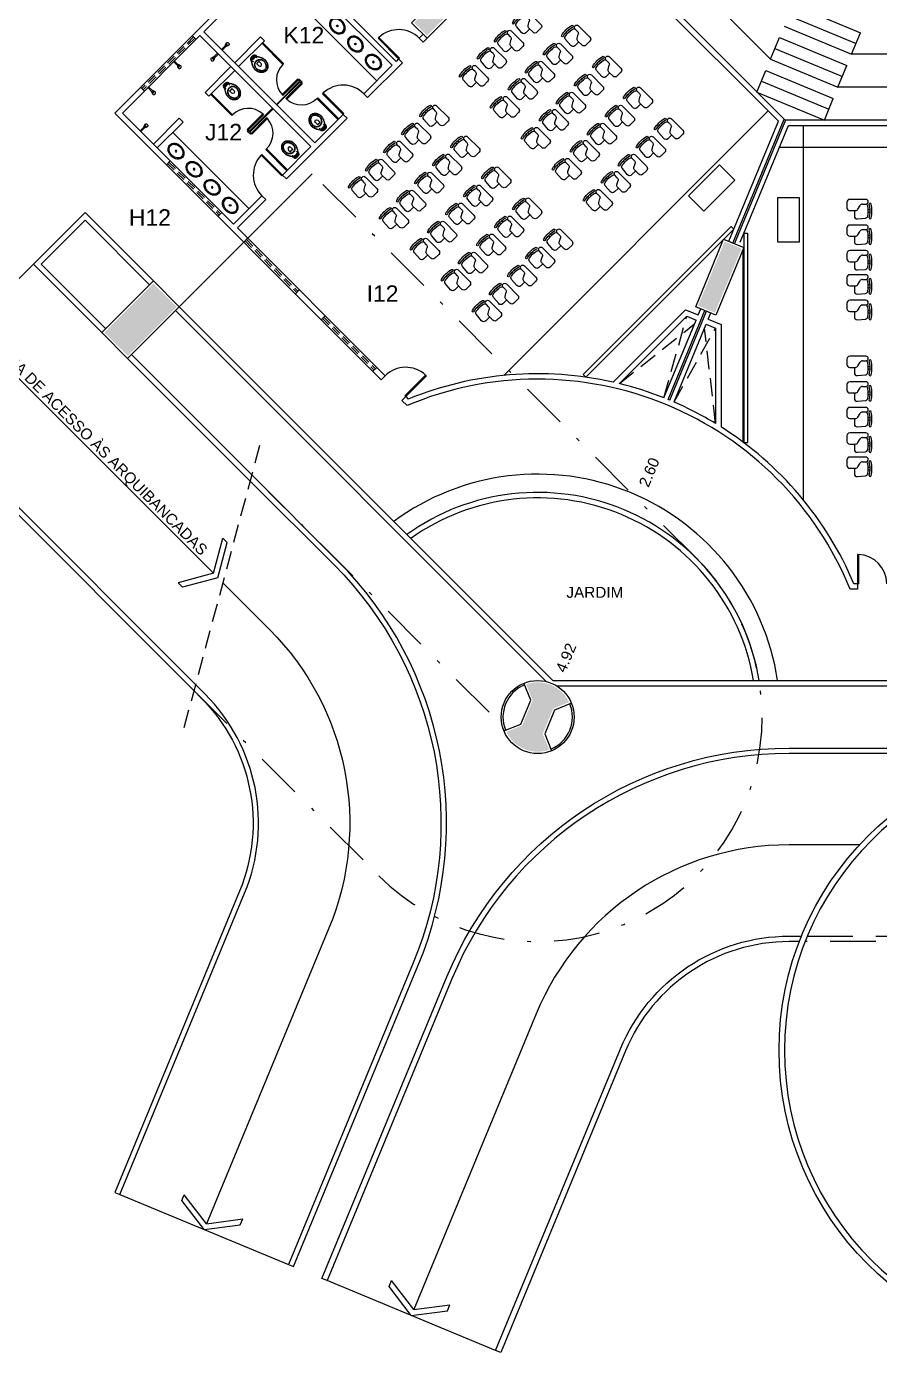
# Model space of a CAD drawing. Extents: x 652 to 872, y -56 to 210.
# Drawn here: x 741.47 to 764.84, y 63.13 to 99.44 of the extents above; entities that cross this region are included whole.
import ezdxf

# ---------------------------------------------------------------- set-up
doc = ezdxf.new("R2010")
doc.units = 0
doc.header["$LTSCALE"] = 2
doc.header["$PDMODE"] = 3
doc.linetypes.add('DASHDOT2', pattern=[12.7, 6.35, -3.175, 0, -3.175])
doc.linetypes.add('HIDDEN', pattern=[0.375, 0.25, -0.125])
doc.layers.get('0').update_dxf_attribs({"linetype": 'CONTINUOUS'})
doc.layers.get('DEFPOINTS').update_dxf_attribs({"linetype": 'CONTINUOUS'})
for name, color, linetype in [('ARQUIBANCADA-ARY', 2, 'CONTINUOUS'), ('DIVISÓRIAS-ARY', 2, 'CONTINUOUS'), ('ESQUADRIA-ALTA-ARY', 7, 'HIDDEN'), ('HACHURAS-ARY', 9, 'CONTINUOUS'), ('INDICAÇÕES-ARY', 2, 'CONTINUOUS'), ('L_DECA', 7, 'CONTINUOUS'), ('MOBILIÁRIO-ARY', 7, 'CONTINUOUS'), ('PAREDE-ALTA-ARY', 1, 'CONTINUOUS'), ('PAREDE-BAIXA-ARY', 2, 'CONTINUOUS'), ('PEÇAS-SANIT-ARY', 7, 'CONTINUOUS'), ('PILAR-RED-ARY', 5, 'CONTINUOUS'), ('PILARES-PRINC-ARY', 5, 'CONTINUOUS'), ('PROJ-COBERTURA-ARY', 7, 'DASHDOT2'), ('RAMPA-ARY', 2, 'CONTINUOUS'), ('RAMPA-INT-ARY', 7, 'CONTINUOUS'), ('RAMPA-PROJ-ARY', 7, 'HIDDEN'), ('TEXTO-PB-COR-ARY', 12, 'CONTINUOUS'), ('TEXTO-PB-COTAS-ARY', 12, 'CONTINUOUS')]:
    doc.layers.add(name, color=color, linetype=linetype)
doc.styles.add('ARIAL', font='arial.ttf', dxfattribs={"height": 0.5})
doc.styles.add('SEM_ESCALA', font='arial.ttf')
doc.styles.get("Standard").update_dxf_attribs({"font": 'ISOCP'})
doc.dimstyles.new('DIMTIC100-ARY', dxfattribs={"dimtxt": 0.3, "dimasz": 0.12, "dimexe": 0.1, "dimexo": 0.15, "dimgap": 0.1, "dimtad": 1, "dimjust": 1, "dimtoh": 1, "dimrnd": 0.01, "dimzin": 0, "dimdsep": 46, "dimtxsty": 'SEM_ESCALA', "dimblk1": 'NONE', "dimblk2": 'NONE', "dimsah": 1, "dimcen": -0.1, "dimdle": 0.06, "dimse1": 1, "dimse2": 1, "dimsd1": 1, "dimsd2": 1, "dimclrd": 1, "dimclre": 1, "dimclrt": 2, "dimadec": 0, "dimazin": 0, "dimtfac": 1, "dimtix": 1, "dimtmove": 2, "dimatfit": 3, "dimldrblk": 'NONE', "dimfxl": 1, "dimtolj": 1, "dimtzin": 0, "dimarcsym": 0})

# ---------------------------------------------------------------- blocks, each defined once
blk = doc.blocks.new('CUB01')
at = {"layer": 'L_DECA'}
blk.add_lwpolyline([(-24.5, -18.7, 0.124977), (-22.8, -25.6, 0.105809), (-17.3, -31.9, 0.086634), (-9.6, -35.9, 0.076682), (0, -37.4, 0.076682), (9.6, -35.9, 0.086634), (17.3, -31.9, 0.105809), (22.8, -25.6, 0.124977), (24.5, -18.7, 0.124977), (22.8, -11.8, 0.105809), (17.3, -5.5, 0.086634), (9.6, -1.5, 0.076682), (0, 0, 0.076682), (-9.6, -1.5, 0.086634), (-17.3, -5.5, 0.105809), (-22.8, -11.8, 0.124977)], format="xyb", close=True, dxfattribs=at)
at = {"layer": 'L_DECA', "color": 1}
blk.add_lwpolyline([(0.1, -2.9, 0.074123), (-8.3, -4.1, 0.084852), (-15, -7.5, 0.106323), (-19.8, -12.9, 0.128843), (-21.3, -18.6, 0.128843), (-19.8, -24.4, 0.106323), (-15, -29.8, 0.084852), (-8.3, -33.1, 0.074123), (0.1, -34.4, 0.074123), (8.6, -33.1, 0.084852), (15.3, -29.8, 0.106323), (20, -24.4, 0.128843), (21.5, -18.6, 0.128843), (20, -12.9, 0.106323), (15.3, -7.5, 0.084852), (8.6, -4.1, 0.074123)], format="xyb", close=True, dxfattribs=at)
for radius in [2.25, 1.06]:
    blk.add_circle((0.1, -18.7), radius, dxfattribs=at)
blk = doc.blocks.new('RAV10')
at = {"layer": 'L_DECA'}
blk.add_lwpolyline([(4.6, -12.9), (8.2, -12.9), (8.2, -12.9), (8.7, -13), (9.2, -13.2), (9.6, -13.5), (9.9, -14), (10.1, -14.3), (10.1, -14.3), (10.1, -14.3), (10.1, -14.3), (10.1, -14.3), (10.1, -14.3), (12.2, -18), (12.2, -18), (12.5, -18.6), (12.8, -19.1), (13.1, -19.6), (13.3, -20.1), (13.3, -20.1), (13.6, -20.6), (13.9, -21.1), (14.2, -21.5), (14.5, -22.1), (14.7, -22.6), (15, -23.1), (15.3, -23.6), (15.5, -24.1), (15.5, -24.1), (15.9, -24.8), (16.3, -25.6), (16.6, -26.3), (16.9, -27), (17.2, -27.8), (17.5, -28.6), (17.8, -29.4), (18, -30.2), (18, -30.2), (18.3, -31.4), (18.6, -32.6), (18.8, -33.9), (19, -35.2), (19.1, -36.4), (19.1, -37.7), (19.1, -39), (19, -40.3), (19, -40.3), (18.8, -41.6), (18.6, -42.9), (18.2, -44.2), (17.9, -45.5), (17.4, -46.8), (16.9, -48), (16.4, -49.3), (15.8, -50.4), (15.8, -50.4), (15.2, -51.4), (14.6, -52.3), (13.9, -53.1), (13.3, -53.9), (12.5, -54.8), (11.7, -55.5), (10.9, -56.3), (10.1, -57), (10.1, -57), (9, -57.8), (7.9, -58.5), (6.6, -59.1), (5.4, -59.6), (4.1, -60), (2.8, -60.3), (1.4, -60.4), (0, -60.5), (0, -60.5), (-1.4, -60.4), (-2.7, -60.3), (-4, -60), (-5.3, -59.6), (-6.6, -59.1), (-7.8, -58.5), (-9, -57.8), (-10.1, -57), (-10.1, -57), (-10.9, -56.3), (-11.7, -55.5), (-12.5, -54.8), (-13.2, -53.9), (-13.9, -53.1), (-14.5, -52.3), (-15.1, -51.4), (-15.7, -50.4), (-15.7, -50.4), (-16.3, -49.3), (-16.9, -48), (-17.4, -46.8), (-17.8, -45.5), (-18.2, -44.2), (-18.5, -42.9), (-18.7, -41.6), (-19, -40.3), (-19, -40.3), (-19, -39), (-19, -37.7), (-19, -36.4), (-18.9, -35.2), (-18.7, -33.9), (-18.5, -32.6), (-18.2, -31.4), (-17.9, -30.2), (-17.9, -30.2), (-17.7, -29.4), (-17.4, -28.6), (-17.1, -27.8), (-16.9, -27), (-16.6, -26.3), (-16.2, -25.6), (-15.8, -24.8), (-15.5, -24.1), (-15.5, -24.1), (-15.2, -23.6), (-15, -23.1), (-14.7, -22.6), (-14.4, -22.1), (-14.2, -21.5), (-13.9, -21.1), (-13.6, -20.6), (-13.3, -20.1), (-13.3, -20.1), (-13.1, -19.6), (-12.8, -19.1), (-12.4, -18.6), (-12.1, -18), (-10.1, -14.3), (-10.1, -14.3), (-10.1, -14.3), (-10.1, -14.3), (-10.1, -14.3), (-10.1, -14.3), (-9.8, -14), (-9.8, -14), (-9.6, -13.5), (-9.1, -13.2), (-8.6, -13), (-8.1, -12.9), (-4.5, -12.9)], dxfattribs=at)
at = {"layer": 'L_DECA', "color": 1}
for points in [[(12.2, -18), (13.3, -20.1), (13.3, -20.1), (13.6, -20.6), (13.8, -21.1), (14.1, -21.5), (14.3, -22.1), (14.5, -22.6), (14.7, -23.1), (15, -23.6), (15.2, -24.1), (15.2, -24.1), (15.5, -24.8), (15.9, -25.6), (16.2, -26.3), (16.6, -27.1), (16.9, -27.8), (17.1, -28.5), (17.4, -29.4), (17.6, -30.2), (17.6, -30.2), (17.9, -31.4), (18.1, -32.6), (18.3, -33.9), (18.5, -35.2), (18.5, -36.4), (18.5, -37.7), (18.5, -39), (18.4, -40.3), (18.4, -40.3), (18.2, -41.6), (17.9, -42.9), (17.6, -44.2), (17.2, -45.5), (16.7, -46.8), (16.2, -48), (15.6, -49.3), (15, -50.4), (15, -50.4), (14.4, -51.2), (13.9, -52), (13.3, -52.8), (12.8, -53.5), (12.2, -54.2), (11.5, -54.9), (10.9, -55.5), (10.1, -56.2), (10.1, -56.2), (9, -57.1), (7.9, -57.8), (6.6, -58.4), (5.4, -58.9), (4.1, -59.3), (2.8, -59.6), (1.4, -59.8), (0, -59.8), (0, -59.8), (-1.4, -59.8), (-2.7, -59.6), (-4.1, -59.3), (-5.3, -58.9), (-6.6, -58.4), (-7.8, -57.8), (-9, -57.1), (-10.1, -56.2), (-10.1, -56.2), (-10.8, -55.5), (-11.5, -54.9), (-12.1, -54.2), (-12.7, -53.5), (-13.3, -52.8), (-13.9, -52), (-14.4, -51.2), (-14.9, -50.4), (-14.9, -50.4), (-15.5, -49.3), (-16.1, -48), (-16.6, -46.8), (-17.1, -45.5), (-17.5, -44.2), (-17.9, -42.9), (-18.1, -41.6), (-18.3, -40.3), (-18.3, -40.3), (-18.4, -39.1), (-18.5, -37.7), (-18.5, -36.4), (-18.4, -35.2), (-18.2, -33.9), (-18, -32.6), (-17.8, -31.4), (-17.5, -30.2), (-17.5, -30.2), (-17.3, -29.4), (-17, -28.6), (-16.8, -27.8), (-16.5, -27.1), (-16.2, -26.3), (-15.8, -25.6), (-15.5, -24.8), (-15.2, -24.1), (-15.2, -24.1), (-15, -23.6), (-14.7, -23.1), (-14.5, -22.6), (-14.2, -22.1), (-14, -21.5), (-13.7, -21.1), (-13.5, -20.6), (-13.2, -20.1), (-12.1, -18)], [(-12.9, -30.2), (-12.9, -30.2), (-12.4, -29.3), (-11.9, -28.4), (-11.2, -27.7), (-10.6, -26.9), (-9.9, -26.2), (-9.2, -25.6), (-8.4, -25), (-7.5, -24.4), (-6.7, -23.9), (-5.8, -23.5), (-4.9, -23.1), (-3.9, -22.8), (-3, -22.6), (-2, -22.4), (-1, -22.3), (0, -22.2), (0, -22.2), (1, -22.3), (2, -22.4), (3, -22.6), (4, -22.8), (5, -23.1), (5.8, -23.5), (6.8, -23.9), (7.6, -24.4), (8.5, -25), (9.3, -25.6), (10, -26.2), (10.6, -26.9), (11.3, -27.7), (12, -28.4), (12.5, -29.3), (13, -30.2), (13, -30.2), (13.6, -31.3), (14, -32.6), (14.3, -33.8), (14.6, -35.1), (14.7, -36.4), (14.7, -37.7), (14.7, -39), (14.4, -40.3), (14.4, -40.3), (14.2, -41.6), (13.8, -42.9), (13.4, -44.2), (12.9, -45.5), (12.4, -46.8), (11.7, -48), (11.1, -49.3), (10.4, -50.4), (10.4, -50.4), (9.4, -51.7), (8.4, -52.8), (7.2, -53.8), (5.9, -54.6), (4.5, -55.2), (3.1, -55.8), (1.5, -56.1), (0, -56.2), (0, -56.2), (-1.5, -56.1), (-3.1, -55.8), (-4.4, -55.2), (-5.8, -54.6), (-7.1, -53.8), (-8.3, -52.8), (-9.3, -51.7), (-10.3, -50.4), (-10.3, -50.4), (-11, -49.3), (-11.7, -48), (-12.3, -46.8), (-12.8, -45.5), (-13.3, -44.2), (-13.7, -42.9), (-14.1, -41.6), (-14.4, -40.3), (-14.4, -40.3), (-14.6, -39), (-14.7, -37.7), (-14.6, -36.4), (-14.5, -35.1), (-14.2, -33.8), (-13.9, -32.6), (-13.5, -31.3), (-12.9, -30.2)], [(-12, -30.2), (-12, -30.2), (-11.5, -29.4), (-11, -28.6), (-10.4, -27.9), (-9.8, -27.2), (-9.1, -26.7), (-8.5, -26.1), (-7.7, -25.5), (-6.9, -25), (-6.1, -24.6), (-5.3, -24.2), (-4.5, -23.9), (-3.6, -23.6), (-2.8, -23.4), (-1.8, -23.2), (-0.9, -23.2), (0, -23.1), (0, -23.1), (0.9, -23.2), (1.9, -23.2), (2.8, -23.4), (3.6, -23.6), (4.5, -23.9), (5.4, -24.2), (6.2, -24.6), (7, -25), (7.7, -25.5), (8.5, -26.1), (9.2, -26.7), (9.8, -27.2), (10.4, -27.9), (11, -28.6), (11.5, -29.4), (12, -30.2), (12, -30.2), (12.7, -31.3), (13.2, -32.6), (13.6, -33.8), (13.9, -35), (14.1, -36.4), (14.1, -37.7), (14.1, -39), (13.9, -40.3), (13.9, -40.3), (13.6, -41.7), (13.2, -43), (12.8, -44.3), (12.3, -45.5), (11.7, -46.9), (11.1, -48.1), (10.4, -49.3), (9.6, -50.4), (9.6, -50.4), (8.8, -51.6), (7.8, -52.6), (6.7, -53.5), (5.5, -54.2), (4.2, -54.8), (2.8, -55.3), (1.5, -55.5), (0, -55.7), (0, -55.7), (-1.5, -55.5), (-2.8, -55.3), (-4.2, -54.8), (-5.4, -54.2), (-6.6, -53.5), (-7.7, -52.6), (-8.7, -51.6), (-9.6, -50.4), (-9.6, -50.4), (-10.3, -49.3), (-11, -48.1), (-11.7, -46.9), (-12.2, -45.5), (-12.7, -44.3), (-13.1, -43), (-13.5, -41.7), (-13.8, -40.3), (-13.8, -40.3), (-14, -39), (-14.1, -37.7), (-14, -36.4), (-13.9, -35), (-13.6, -33.8), (-13.2, -32.6), (-12.7, -31.3), (-12, -30.2)], [(-7.7, -9.4), (-8.1, -10.1), (-8.5, -10.8), (-8.6, -11.4), (-8.8, -12.2), (-8.8, -13.1)], [(-5.1, -12.9), (-5.1, -9.7), (-5.1, -7.8), (-5.1, -7.8), (-5.2, -7.6), (-5.3, -7.5), (-5.5, -7.4), (-5.9, -7.6), (-5.9, -7.6), (-6.4, -8), (-7.1, -8.6), (-7.7, -9.4)], [(5.1, -9.3), (5, -8.9), (4.6, -8.3), (3.9, -7.8), (3.1, -7.7), (0, -7.7), (-3.1, -7.7), (-3.1, -7.7), (-3.9, -7.8), (-4.5, -8.3), (-5, -8.9), (-5.1, -9.7)], [(4.6, -12.9), (4.6, -12.9), (4.2, -12.9), (3.9, -12.6), (3.6, -12.4), (3.6, -12), (3.6, -10.7), (3.6, -10.7), (3.6, -10.5), (3.6, -10.4), (3.7, -10.2), (3.9, -10.1), (3.9, -10.1), (3.9, -9.9), (3.9, -9.7), (3.8, -9.5), (3.6, -9.4), (0, -9.4), (-3.5, -9.4), (-3.5, -9.4), (-3.7, -9.5), (-3.9, -9.7), (-3.9, -9.9), (-3.8, -10.1), (-3.8, -10.1), (-3.6, -10.2), (-3.6, -10.4), (-3.5, -10.5), (-3.5, -10.7), (-3.5, -12), (-3.5, -12), (-3.6, -12.4), (-3.8, -12.6), (-4.1, -12.9), (-4.5, -12.9)], [(-4.5, -37), (-4.5, -29), (0, -29)], [(3.7, -10.3), (0, -10.3), (-3.6, -10.3)], [(4.6, -37), (4.6, -29), (0, -29)], [(5.1, -12.9), (5.1, -9.7), (5.1, -7.8), (5.1, -7.8), (5.2, -7.6), (5.3, -7.5), (5.5, -7.4), (5.9, -7.6), (5.9, -7.6), (6.4, -8), (7.1, -8.6), (7.7, -9.4)], [(7.7, -9.4), (8.1, -10.1), (8.5, -10.8), (8.6, -11.4), (8.8, -12.2), (8.8, -13.1)]]:
    blk.add_lwpolyline(points, dxfattribs=at)
at = {"layer": 'L_DECA', "color": 7}
for points in [[(10.1, -14.3), (10.1, -14.3), (10.1, -14.3), (10.1, -14.3), (10.1, -14.3), (10.1, -14.3), (9.6, -11.3), (9.6, -11.3), (9.3, -10.2), (8.9, -9.3), (8.3, -8.5), (7.7, -7.7), (6.9, -7), (6.1, -6.5), (5.1, -6.2), (4.1, -5.9), (4.1, -5.9), (3.6, -5.8), (3.1, -5.7), (2.6, -5.6), (2, -5.6), (1.5, -5.6), (1, -5.5), (0.5, -5.5), (0, -5.5), (0, -5.5), (-0.5, -5.5), (-1, -5.5), (-1.5, -5.6), (-2, -5.6), (-2.5, -5.6), (-3, -5.7), (-3.5, -5.8), (-4, -5.9), (-4, -5.9), (-5, -6.2), (-6, -6.5), (-6.9, -7), (-7.6, -7.7), (-8.2, -8.5), (-8.8, -9.3), (-9.3, -10.2), (-9.6, -11.3), (-10, -14.3), (-10, -14.3), (-10, -14.3), (-10, -14.3), (-10, -14.3), (-10.1, -14.3)], [(-4.5, -12.9), (0, -12.9)], [(4.6, -12.9), (0, -12.9)]]:
    blk.add_lwpolyline(points, dxfattribs=at)
at = {"layer": 'L_DECA', "color": 1}
for centre in [(-7.6, -17), (7.6, -17)]:
    blk.add_circle(centre, 0.672, dxfattribs=at)
blk.add_arc((0, -37), 4.56, 180, 0, dxfattribs=at)
blk = doc.blocks.new('CHUVEIRO')
at = {"layer": 'PEÇAS-SANIT-ARY'}
for p, q in [((-0.029, 0.168), (-0.043, 0.208)), ((-0.015, 0.17), (0.015, 0.17)), ((-0.015, 0), (-0.015, 0.17)), ((0.015, 0), (-0.015, 0)), ((0.015, 0.17), (0.015, 0)), ((0.043, 0.207), (0.03, 0.175))]:
    blk.add_line(p, q, dxfattribs=at)
for points in [[(0.045, 0.22, 0.109452), (0.042, 0.235, 0.102376), (0.032, 0.248, 0.093737), (0.017, 0.257, 0.088426), (0, 0.26, 0.088426), (-0.017, 0.257, 0.093737), (-0.032, 0.248, 0.102376), (-0.042, 0.235, 0.109452), (-0.045, 0.22, 0.085068), (-0.043, 0.208, 0.102376)], [(0.015, 0.153, 0.061293), (0.021, 0.157, 0.104065), (0.028, 0.166, 0.115836), (0.03, 0.175, 0.115836), (0.028, 0.184, 0.104065), (0.021, 0.193, 0.09084), (0.012, 0.198, 0.083285), (0, 0.2, 0.083285), (-0.012, 0.198, 0.09084), (-0.021, 0.193, 0.104065), (-0.028, 0.184, 0.115836), (-0.03, 0.175, 0.115836), (-0.028, 0.166, 0.104065), (-0.021, 0.157, 0.061293), (-0.015, 0.153, 0.083285)], [(0.043, 0.207, 0.093692), (0.045, 0.22, 0.109452)]]:
    blk.add_lwpolyline(points, format="xyb", dxfattribs=at)
blk = doc.blocks.new('12PCVC07')
at = {"color": 0, "linetype": 'ByBlock'}
for p, q in [((2.039549, 1.5), (4.034751, 1.5)), ((15.775724, 8.405378), (7.15405, 7.742172)), ((19.005813, -0.5), (19.005813, 5.414214)), ((4.034751, -1.5), (2.039549, -1.5)), ((10.264845, -7.5), (6.505813, -7.5)), ((6.505813, -12.5), (24.005813, -12.5)), ((15.142051, -2.011583), (12.869575, -5.988417)), ((24.005813, -0.5), (17.746781, -0.5)), ((27.005813, -9.5), (27.005813, -3.5))]:
    blk.add_line(p, q, dxfattribs=at)
for centre, radius, start, end in [((28.465356, 0), 28.465356, 164.723455, 195.276545), ((2.005813, 7.5), 1, 0, 180), ((30.465356, 0), 28.465356, 164.723455, 195.276545), ((36.390556, 0), 32.390556, 170.476495, 189.523505), ((7.384139, 4.751009), 3, 94.398705, 168.305486), ((16.005813, 5.414214), 3, 0, 94.398705), ((2.005813, -7.5), 1, 180, 0), ((6.505813, -10), 2.5, 90, 270), ((7.384139, -4.751009), 3, 191.694514, 247.184928), ((10.264845, -4.5), 3, 270, 330.255119), ((17.746781, -3.5), 3, 90, 150.255119), ((24.005813, -3.5), 3, 0, 90), ((24.005813, -9.5), 3, 270, 0)]:
    blk.add_arc(centre, radius, start, end, dxfattribs=at)
for tag, p, flags in [('ROOM_NUMBER', (0, -32), 1), ('ITEM', (1, -22), 3)]:
    blk.add_attdef(tag, p, '', height=6, dxfattribs=dict(at, flags=flags))
blk = doc.blocks.new('*D47')
at = {"layer": 'DEFPOINTS', "color": 0, "linetype": 'ByBlock', "ltscale": 0.5}
for p in [(764.136, 84.18), (764.136, 84.18), (770.76, 84.18)]:
    blk.add_point(p, dxfattribs=at)
at = {"color": 2, "linetype": 'ByBlock', "ltscale": 0.5, "insert": (770.051, 84.433), "char_height": 0.3, "attachment_point": 5, "style": 'SEM_ESCALA'}
blk.add_mtext('\\A1;6.62', dxfattribs=at)
blk = doc.blocks.new('_NONE')
at = {"color": 0, "linetype": 'ByBlock', "ltscale": 0.5}
blk.add_circle((0, 0), 0.25, dxfattribs=at)
blk = doc.blocks.new('*D48')
at = {"layer": 'DEFPOINTS', "color": 0, "linetype": 'ByBlock', "ltscale": 0.5}
for p in [(757.769, 86.074), (758.091, 85.94), (755.887, 81.53)]:
    blk.add_point(p, dxfattribs=at)
at = {"color": 2, "linetype": 'ByBlock', "ltscale": 0.5, "insert": (756.249, 82.154), "char_height": 0.3, "attachment_point": 5, "rotation": 67.5, "style": 'SEM_ESCALA'}
blk.add_mtext('\\A1;4.92', dxfattribs=at)
blk = doc.blocks.new('*D49')
at = {"layer": 'DEFPOINTS', "color": 0, "linetype": 'ByBlock', "ltscale": 0.5}
for p in [(759.013, 89.076), (759.486, 88.88), (758.018, 86.674)]:
    blk.add_point(p, dxfattribs=at)
at = {"color": 2, "linetype": 'ByBlock', "ltscale": 0.5, "insert": (758.53, 87.232), "char_height": 0.3, "attachment_point": 5, "rotation": 67.5, "style": 'SEM_ESCALA'}
blk.add_mtext('\\A1;2.60', dxfattribs=at)

msp = doc.modelspace()

# ---------------------------------------------------------------- hatches: boundary and pattern name
at = {"layer": 'HACHURAS-ARY', "ltscale": 0.5}
for points in [[(753.785, 100.532), (753.432, 100.886), (752.088, 99.542), (752.442, 99.189)], [(761.057, 93.357), (760.595, 93.548), (759.868, 91.793), (760.33, 91.602)], [(745.583, 91.764), (744.946, 92.4), (743.603, 91.057), (744.239, 90.421)], [(755.897, 80.76), (756.331, 80.939, 0.383694), (755.156, 81.426), (755.336, 80.992), (755.049, 80.301), (754.616, 80.121, 0.383694), (755.79, 79.635), (755.61, 80.068)]]:
    msp.add_hatch(color=256, dxfattribs=at).paths.add_polyline_path(points)

# ---------------------------------------------------------------- linework, layer by layer
at = {"layer": 'ARQUIBANCADA-ARY'}
for p, q in [((761.852, 98.543), (753.712, 106.682)), ((762.469, 100.034), (764.317, 99.268)), ((762.347, 99.738), (764.195, 98.973)), ((761.852, 98.543), (762.097, 99.134)), ((762.097, 99.134), (763.944, 98.368)), ((762.225, 99.443), (764.072, 98.677)), ((764.072, 98.677), (764.317, 99.268)), ((761.974, 98.838), (763.822, 98.073)), ((761.852, 98.543), (763.699, 97.777)), ((775.21, 98.677), (764.072, 98.677)), ((761.479, 97.643), (761.724, 98.234)), ((761.724, 98.234), (763.572, 97.468)), ((763.699, 97.777), (763.944, 98.368)), ((761.601, 97.938), (763.449, 97.173)), ((775.21, 97.777), (763.699, 97.777)), ((761.479, 97.643), (763.327, 96.877)), ((763.327, 96.877), (763.572, 97.468))]:
    msp.add_line(p, q, dxfattribs=at)
at = {"layer": 'DIVISÓRIAS-ARY'}
for p, q in [((751.12, 99.139), (751.099, 99.118)), ((751.12, 99.139), (751.685, 98.573)), ((747.916, 98.977), (748.493, 98.4)), ((747.938, 98.998), (748.514, 98.421)), ((751.099, 99.118), (751.664, 98.552)), ((748.493, 98.4), (748.514, 98.421)), ((751.664, 98.552), (751.685, 98.573)), ((748.952, 97.941), (748.316, 97.304)), ((748.966, 97.926), (748.33, 97.29)), ((748.472, 97.573), (748.896, 97.997)), ((748.493, 97.552), (748.938, 97.997)), ((748.578, 97.467), (749.023, 97.912)), ((748.599, 97.446), (749.023, 97.87)), ((748.917, 97.976), (748.896, 97.997)), ((748.917, 97.976), (748.952, 97.941)), ((748.938, 97.997), (749.023, 97.912)), ((748.966, 97.926), (749.002, 97.891)), ((749.002, 97.891), (749.023, 97.87)), ((746.516, 97.576), (747.093, 97)), ((746.537, 97.598), (747.114, 97.021)), ((748.472, 97.573), (748.493, 97.552)), ((748.599, 97.446), (748.578, 97.467)), ((749.426, 97.467), (749.447, 97.488)), ((749.426, 97.467), (750.002, 96.891)), ((749.447, 97.488), (750.024, 96.912)), ((749.6, 97.618), (749.578, 97.597)), ((749.578, 97.597), (750.144, 97.032)), ((749.6, 97.618), (750.165, 97.053)), ((747.114, 97.021), (747.093, 97)), ((747.941, 97.042), (747.517, 96.618)), ((747.962, 97.021), (747.517, 96.576)), ((747.573, 96.562), (748.21, 97.198)), ((747.588, 96.548), (748.224, 97.184)), ((747.941, 97.042), (747.962, 97.021)), ((750.144, 97.032), (750.165, 97.053)), ((747.538, 96.597), (747.517, 96.618)), ((747.538, 96.597), (747.573, 96.562)), ((748.047, 96.936), (747.602, 96.491)), ((748.068, 96.915), (747.644, 96.491)), ((748.068, 96.915), (748.047, 96.936)), ((747.517, 96.576), (747.602, 96.491)), ((747.588, 96.548), (747.623, 96.512)), ((747.623, 96.512), (747.644, 96.491)), ((747.896, 95.914), (747.917, 95.936)), ((747.896, 95.914), (748.461, 95.349)), ((747.917, 95.936), (748.482, 95.37)), ((748.047, 96.088), (748.026, 96.067)), ((748.026, 96.067), (748.602, 95.49)), ((748.047, 96.088), (748.623, 95.512)), ((748.482, 95.37), (748.461, 95.349)), ((752.402, 89.894), (751.837, 89.328)), ((752.423, 89.872), (751.858, 89.307)), ((752.402, 89.894), (752.423, 89.872)), ((751.858, 89.307), (751.837, 89.328)), ((764.236, 84.98), (764.236, 84.18)), ((764.266, 84.98), (764.236, 84.98)), ((764.266, 84.98), (764.266, 84.18)), ((764.236, 84.18), (764.266, 84.18))]:
    msp.add_line(p, q, dxfattribs=at)
at = {"layer": 'DIVISÓRIAS-ARY', "color": 7, "ltscale": 0.5}
for centre, start, end in [((748.917, 97.976), 135, 222.134), ((749.002, 97.891), 227.866, 315), ((747.538, 96.597), 47.866, 135), ((747.623, 96.512), 315, 42.134)]:
    msp.add_arc(centre, 0.6, start, end, dxfattribs=at)
at = {"layer": 'ESQUADRIA-ALTA-ARY', "ltscale": 0.5}
for p, q in [((746.043, 99.153), (744.628, 97.739)), ((746.113, 99.083), (746.007, 99.189)), ((746.078, 99.118), (744.664, 97.704)), ((744.699, 97.668), (744.593, 97.774)), ((745.406, 95.759), (745.3, 95.653)), ((745.335, 95.688), (746.75, 94.274)), ((745.371, 95.724), (746.785, 94.31)), ((746.82, 94.345), (746.714, 94.239)), ((747.527, 93.638), (747.421, 93.532)), ((747.527, 93.638), (747.421, 93.532)), ((747.457, 93.567), (748.871, 92.153)), ((747.492, 93.603), (748.906, 92.188)), ((748.942, 92.224), (748.836, 92.118)), ((749.649, 91.517), (749.543, 91.41)), ((749.578, 91.446), (750.992, 90.032)), ((749.613, 91.481), (751.028, 90.067)), ((751.063, 90.102), (750.957, 89.996))]:
    msp.add_line(p, q, dxfattribs=at)
at = {"layer": 'INDICAÇÕES-ARY', "color": 2, "linetype": 'HIDDEN'}
msp.add_line((745.791, 80.245), (747.862, 87.973), dxfattribs=at)
at = {"layer": 'MOBILIÁRIO-ARY'}
for p, q in [((761.786, 97.128), (754.542, 89.884)), ((762.746, 96.731), (762.746, 86.486)), ((761.097, 93.324), (761.097, 88.062))]:
    msp.add_line(p, q, dxfattribs=at)
at = {"layer": 'MOBILIÁRIO-ARY', "ltscale": 0.5}
for p, q in [((760.774, 93.962), (756.721, 89.908)), ((760.845, 93.891), (756.791, 89.837)), ((760.845, 93.891), (760.774, 93.962)), ((761.122, 93.776), (761.122, 88.044)), ((761.122, 93.776), (761.222, 93.776)), ((761.222, 93.776), (761.222, 88.044)), ((756.791, 89.837), (756.721, 89.908)), ((761.122, 88.044), (761.222, 88.044))]:
    msp.add_line(p, q, dxfattribs=at)
at = {"layer": 'MOBILIÁRIO-ARY'}
for points in [[(760.453, 95.653), (760.877, 95.229), (760.028, 94.38), (759.604, 94.805)], [(762.646, 94.745), (762.046, 94.745), (762.046, 93.545), (762.646, 93.545)]]:
    msp.add_lwpolyline(points, close=True, dxfattribs=at)
at = {"layer": 'PAREDE-ALTA-ARY'}
for p, q in [((762.246, 96.88), (753.078, 106.048)), ((750.674, 103.856), (743.886, 97.067)), ((762.069, 96.845), (756.119, 102.795)), ((748.447, 101.416), (746.325, 99.295)), ((748.447, 101.416), (751.487, 98.375)), ((748.553, 101.522), (751.593, 98.482)), ((746.219, 99.189), (744.098, 97.067)), ((746.219, 99.189), (749.26, 96.148)), ((746.325, 99.295), (749.366, 96.254)), ((752.336, 99.224), (752.23, 99.118)), ((752.23, 99.118), (752.336, 99.012)), ((752.442, 99.118), (752.336, 99.012)), ((751.77, 98.446), (750.815, 97.492)), ((751.664, 98.552), (751.593, 98.482)), ((751.664, 98.552), (751.77, 98.446)), ((751.487, 98.375), (750.709, 97.598)), ((750.709, 97.598), (750.815, 97.492)), ((743.886, 97.067), (751.186, 89.767)), ((744.098, 97.067), (747.139, 94.027)), ((750.144, 97.032), (749.366, 96.254)), ((750.144, 97.032), (750.25, 96.926)), ((750.25, 96.926), (748.588, 95.264)), ((760.706, 93.556), (762.069, 96.845)), ((760.822, 93.508), (762.226, 96.899)), ((760.868, 93.489), (762.273, 96.88)), ((761.02, 93.53), (762.346, 96.73)), ((762.246, 96.88), (775.21, 96.88)), ((762.346, 96.73), (767.16, 96.73)), ((749.26, 96.148), (748.482, 95.37)), ((748.482, 95.37), (748.588, 95.264)), ((747.916, 94.805), (747.139, 94.027)), ((747.916, 94.805), (748.022, 94.699)), ((748.022, 94.699), (747.245, 93.921)), ((741.658, 92.931), (743.073, 94.345)), ((741.871, 92.931), (743.073, 94.133)), ((744.946, 92.471), (743.073, 94.345)), ((744.84, 92.365), (743.073, 94.133)), ((747.245, 93.921), (751.292, 89.873)), ((743.532, 91.057), (741.658, 92.931)), ((743.638, 91.163), (741.871, 92.931)), ((759.522, 91.684), (757.539, 89.7)), ((759.558, 91.507), (757.711, 89.66)), ((759.047, 89.224), (760.056, 91.661)), ((759.093, 89.205), (760.103, 91.642)), ((759.522, 91.684), (759.871, 91.54)), ((759.558, 91.507), (759.814, 91.401)), ((759.871, 91.54), (759.941, 91.709)), ((760.148, 91.425), (760.218, 91.594)), ((758.931, 89.271), (759.814, 91.401)), ((759.209, 89.156), (760.091, 91.286)), ((760.091, 91.286), (760.347, 91.18)), ((760.148, 91.425), (760.497, 91.28)), ((760.347, 91.18), (760.347, 88.568)), ((760.497, 91.28), (760.497, 88.475)), ((751.292, 89.873), (751.186, 89.767)), ((751.858, 89.307), (751.752, 89.201)), ((751.752, 89.201), (751.894, 89.06)), ((751.752, 89.201), (751.894, 89.06)), ((751.858, 89.307), (751.929, 89.236)), ((764.236, 84.03), (764.035, 84.03)), ((764.236, 84.18), (764.136, 84.18)), ((764.236, 84.18), (764.236, 84.03))]:
    msp.add_line(p, q, dxfattribs=at)
for radius, start, end in [(9.25, 22.2333, 112.7667), (9.4, 77.3059, 112.1514), (9.4, 68.4143, 76.2305), (9.4, 67.3476, 67.6524), (9.4, 58.7695, 66.5857), (9.4, 22.8486, 57.6941)]:
    msp.add_arc((755.473, 80.53), radius, start, end, dxfattribs=at)
at = {"layer": 'PAREDE-BAIXA-ARY'}
for p, q in [((747.174, 98.446), (747.881, 99.153)), ((747.881, 99.153), (747.987, 99.047)), ((747.28, 98.34), (747.987, 99.047)), ((747.068, 98.34), (746.361, 97.633)), ((747.174, 98.234), (746.467, 97.527)), ((746.361, 97.633), (746.467, 97.527)), ((745.654, 96.926), (744.946, 96.219)), ((745.76, 96.82), (745.053, 96.113)), ((745.654, 96.926), (745.76, 96.82)), ((745.548, 91.658), (755.702, 81.504)), ((755.887, 81.53), (745.654, 91.764)), ((755.887, 81.53), (770.36, 81.53)), ((756, 81.38), (770.36, 81.38))]:
    msp.add_line(p, q, dxfattribs=at)
for radius, start, end in [(6.65, 8.6487, 126.3513), (6.15, 9.3579, 125.6421), (6, 9.5941, 125.4059)]:
    msp.add_arc((755.473, 80.53), radius, start, end, dxfattribs=at)
at = {"layer": 'PEÇAS-SANIT-ARY'}
for p, q in [((748.977, 100.037), (751.063, 97.951)), ((745.477, 96.537), (747.563, 94.451)), ((762.097, 96.13), (767.16, 96.13))]:
    msp.add_line(p, q, dxfattribs=at)
at = {"layer": 'PEÇAS-SANIT-ARY', "ltscale": 0.5}
for centre, start, end in [((751.664, 98.552), 45, 132.8509), ((750.144, 97.032), 45, 132.8509), ((748.482, 95.37), 137.1491, 225), ((751.858, 89.307), 47.1491, 135), ((764.236, 84.18), 360, 87.8509)]:
    msp.add_arc(centre, 0.8, start, end, dxfattribs=at)
at = {"layer": 'PILAR-RED-ARY'}
for points in [[(754.549, 80.148), (755.011, 80.339), (755.282, 80.992), (755.09, 81.454)], [(756.397, 80.913), (755.935, 80.722), (755.665, 80.068), (755.856, 79.606)]]:
    msp.add_lwpolyline(points, dxfattribs=at)
msp.add_lwpolyline([(755.837, 79.653, 0.414214), (756.351, 80.894, 0.414214)], format="xyb", dxfattribs=at)
msp.add_circle((755.473, 80.53), 1, dxfattribs=at)
msp.add_arc((755.473, 80.53), 0.95, 112.5, 202.5, dxfattribs=at)
at = {"layer": 'PILARES-PRINC-ARY'}
for points in [[(752.442, 99.118), (752.018, 99.542), (753.432, 100.956), (753.856, 100.532)], [(760.357, 91.536), (759.802, 91.766), (760.568, 93.614), (761.122, 93.384)], [(744.239, 90.35), (745.654, 91.764), (744.946, 92.471), (743.532, 91.057)]]:
    msp.add_lwpolyline(points, close=True, dxfattribs=at)
at = {"layer": 'PROJ-COBERTURA-ARY', "ltscale": 0.1}
msp.add_line((747.643, 87.158), (754.5, 80.302), dxfattribs=at)
msp.add_lwpolyline([(746.059, 81.247), (751.124, 76.182, 1), (759.822, 84.879), (749.295, 95.406)], format="xyb", dxfattribs=at)
at = {"layer": 'RAMPA-ARY'}
msp.add_line((738.123, 89.395), (741.658, 92.931), dxfattribs=at)
for points in [[(744.345, 90.456), (747.643, 87.158)], [(747.599, 86.991), (744.239, 90.35)], [(740.704, 86.814), (746.104, 81.414)], [(746.059, 81.247), (740.598, 86.708)]]:
    msp.add_lwpolyline(points, dxfattribs=at)
msp.add_lwpolyline([(770.36, 79.53, 1), (770.36, 63.28), (776.71, 63.28), (776.71, 63.13), (770.36, 63.13, -1), (770.36, 79.68)], format="xyb", dxfattribs=at)
at = {"layer": 'RAMPA-INT-ARY'}
for p, q in [((739.891, 91.163), (746.589, 84.465)), ((746.589, 84.465), (746.848, 85.431)), ((746.97, 85.308), (746.848, 85.431)), ((746.711, 84.342), (746.97, 85.308)), ((746.589, 84.465), (745.623, 84.206)), ((746.711, 84.342), (745.746, 84.083)), ((745.746, 84.083), (745.623, 84.206))]:
    msp.add_line(p, q, dxfattribs=at)
at = {"layer": 'RAMPA-PROJ-ARY', "linetype": 'DASHDOT2', "ltscale": 0.5}
msp.add_line((745.654, 91.764), (749.295, 95.406), dxfattribs=at)
at = {"layer": 'RAMPA-PROJ-ARY'}
for p, q in [((758.931, 89.271), (759.558, 91.507)), ((757.711, 89.66), (759.77, 91.295)), ((759.209, 89.156), (760.347, 91.18)), ((760.347, 88.568), (760.047, 91.18))]:
    msp.add_line(p, q, dxfattribs=at)
at = {"layer": 'RAMPA-PROJ-ARY', "linetype": 'Continuous'}
for p, q in [((744.025, 67.452), (748.644, 65.539)), ((745.726, 67.289), (745.792, 67.449)), ((746.335, 66.496), (745.726, 67.289)), ((746.401, 66.656), (745.792, 67.449)), ((746.335, 66.496), (747.326, 66.626)), ((746.401, 66.656), (747.392, 66.786)), ((747.326, 66.626), (747.392, 66.786)), ((754.321, 63.188), (749.702, 65.101)), ((751.403, 64.938), (751.469, 65.098)), ((752.078, 64.304), (751.469, 65.098)), ((752.011, 64.144), (751.403, 64.938)), ((752.011, 64.144), (753.003, 64.275)), ((752.078, 64.304), (753.069, 64.435)), ((753.003, 64.275), (753.069, 64.435))]:
    msp.add_line(p, q, dxfattribs=at)
for points in [[(747.599, 86.991), (749.896, 84.693, -0.303347), (752.064, 73.795), (748.644, 65.539), (748.783, 65.482), (752.203, 73.738, 0.303347), (750.002, 84.799), (747.643, 87.158)], [(746.851, 84.202), (748.128, 82.925, -0.303347), (749.754, 74.752), (746.401, 66.656)], [(746.059, 81.247), (746.255, 81.051, -0.303347), (747.306, 75.766), (743.886, 67.51), (744.025, 67.452), (747.445, 75.708, 0.303347), (746.361, 81.157), (746.104, 81.414)], [(770.36, 79.53), (762.36, 79.53, 0.303347), (753.121, 73.357), (749.702, 65.101), (749.563, 65.158), (752.983, 73.414, -0.303347), (762.36, 79.68), (770.36, 79.68)], [(764.291, 77.03), (762.36, 77.03, 0.303347), (755.431, 72.4), (752.078, 64.304)], [(762.638, 74.38), (762.36, 74.38, 0.303347), (757.879, 71.386), (754.46, 63.13), (754.321, 63.188), (757.741, 71.444, -0.303347), (762.36, 74.53), (762.698, 74.53)]]:
    msp.add_lwpolyline(points, format="xyb", dxfattribs=at)
at = {"layer": 'RAMPA-PROJ-ARY', "linetype": 'HIDDEN', "ltscale": 2.5}
for points in [[(762.86, 74.53), (770.36, 74.53)], [(770.36, 74.38), (762.799, 74.38)]]:
    msp.add_lwpolyline(points, dxfattribs=at)

# ---------------------------------------------------------------- block references
at = {"layer": 'MOBILIÁRIO-ARY', "ltscale": 0.5, "yscale": 0.0254, "zscale": 0.0254}
for p, xscale, rotation in [((754.905, 99.702), -0.0254, 134.9999999999585), ((756.248, 99.349), -0.0254, 134.9999999999585), ((754.41, 99.207), -0.0254, 134.9999999999585), ((753.942, 98.739), -0.0254, 134.9999999999585), ((755.753, 98.854), -0.0254, 134.9999999999585), ((753.447, 98.244), -0.0254, 134.9999999999585), ((755.258, 98.359), -0.0254, 134.9999999999585), ((757.097, 98.5), -0.0254, 134.9999999999585), ((754.79, 97.891), -0.0254, 134.9999999999585), ((756.602, 98.005), -0.0254, 134.9999999999585), ((756.107, 97.51), -0.0254, 134.9999999999585), ((757.945, 97.652), -0.0254, 134.9999999999585), ((752.364, 97.162), -0.0254, 134.9999999999585), ((754.295, 97.396), -0.0254, 134.9999999999585), ((757.45, 97.157), -0.0254, 134.9999999999585), ((755.639, 97.042), -0.0254, 134.9999999999585), ((758.794, 96.803), -0.0254, 134.9999999999585), ((751.869, 96.667), -0.0254, 134.9999999999585), ((755.144, 96.547), -0.0254, 134.9999999999585), ((756.956, 96.662), -0.0254, 134.9999999999585), ((751.374, 96.172), -0.0254, 134.9999999999585), ((753.213, 96.313), -0.0254, 134.9999999999585), ((756.487, 96.194), -0.0254, 134.9999999999585), ((758.299, 96.308), -0.0254, 134.9999999999585), ((750.879, 95.677), -0.0254, 134.9999999999585), ((752.718, 95.818), -0.0254, 134.9999999999585), ((755.993, 95.699), -0.0254, 134.9999999999585), ((757.804, 95.813), -0.0254, 134.9999999999585), ((752.223, 95.323), -0.0254, 134.9999999999585), ((754.061, 95.465), -0.0254, 134.9999999999585), ((757.336, 95.345), -0.0254, 134.9999999999585), ((750.411, 95.209), -0.0254, 134.9999999999585), ((753.566, 94.97), -0.0254, 134.9999999999585), ((751.728, 94.828), -0.0254, 134.9999999999585), ((754.91, 94.616), -0.0254, 134.9999999999585), ((756.841, 94.85), -0.0254, 134.9999999999585), ((751.26, 94.36), -0.0254, 134.9999999999585), ((753.071, 94.475), -0.0254, 134.9999999999585), ((764.632, 94.385), 0.0254, 180.0000000000478), ((752.576, 93.98), -0.0254, 134.9999999999585), ((754.415, 94.121), -0.0254, 134.9999999999585), ((752.108, 93.512), -0.0254, 134.9999999999585), ((753.92, 93.626), -0.0254, 134.9999999999585), ((755.758, 93.768), -0.0254, 134.9999999999585), ((764.632, 93.685), 0.0254, 180.0000000000478), ((753.425, 93.131), -0.0254, 134.9999999999585), ((755.263, 93.273), -0.0254, 134.9999999999585), ((754.769, 92.778), -0.0254, 134.9999999999585), ((764.632, 92.985), 0.0254, 180.0000000000478), ((752.957, 92.663), -0.0254, 134.9999999999585), ((764.632, 92.323), 0.0254, 180.0000000000478), ((754.274, 92.283), -0.0254, 134.9999999999585), ((753.806, 91.815), -0.0254, 134.9999999999585), ((764.632, 91.623), 0.0254, 180.0000000000478), ((764.632, 90.092), 0.0254, 180.0000000000478), ((764.632, 89.392), 0.0254, 180.0000000000478), ((764.632, 88.692), 0.0254, 180.0000000000478), ((764.632, 87.992), 0.0254, 180.0000000000478), ((764.632, 87.33), 0.0254, 180.0000000000478)]:
    msp.add_blockref('12PCVC07', p, dxfattribs=dict(at, xscale=xscale, rotation=rotation))
at = {"layer": 'PEÇAS-SANIT-ARY', "yscale": 0.01, "zscale": 0.01}
for p, xscale, rotation in [((749.853, 99.321), 0.01, 134.9999999999902), ((750.348, 98.826), 0.01, 134.9999999999902), ((750.841, 98.333), -0.01, 134.9999999999902), ((745.698, 96.156), -0.01, 314.9999999999902), ((746.193, 95.661), -0.01, 314.9999999999902), ((746.688, 95.166), -0.01, 314.9999999999902), ((747.181, 94.673), 0.01, 314.9999999999902)]:
    msp.add_blockref('CUB01', p, dxfattribs=dict(at, xscale=xscale, rotation=rotation))
at = {"layer": 'PEÇAS-SANIT-ARY', "ltscale": 0.5, "xscale": -1, "rotation": 314.9999999999902}
for p in [(746.82, 98.8), (744.593, 96.572)]:
    msp.add_blockref('CHUVEIRO', p, dxfattribs=at)
at = {"layer": 'PEÇAS-SANIT-ARY', "ltscale": 0.5}
for p, rotation in [((745.512, 98.482), 224.9999999999902), ((746.714, 98.694), 134.9999999999902), ((744.805, 97.774), 224.9999999999902)]:
    msp.add_blockref('CHUVEIRO', p, dxfattribs=dict(at, rotation=rotation))
at = {"layer": 'PEÇAS-SANIT-ARY', "ltscale": 0.5, "yscale": 0.01, "zscale": 0.01}
for p, xscale, rotation in [((747.604, 98.653), 0.01, 44.99999999999017), ((746.861, 97.91), -0.01, 44.99999999999017), ((749.679, 96.578), -0.01, 224.9999999999902), ((748.936, 95.835), 0.01, 224.9999999999902)]:
    msp.add_blockref('RAV10', p, dxfattribs=dict(at, xscale=xscale, rotation=rotation))

# ---------------------------------------------------------------- texts
at = {"layer": 'TEXTO-PB-COR-ARY', "style": 'ARIAL'}
for s, height, p in [('K12', 0.45, (748.509, 98.975)), ('J12', 0.45, (746.36, 96.321)), ('H12', 0.45, (744.273, 93.984)), ('I12', 0.45, (750.786, 91.899)), ('JARDIM', 0.3, (756.26, 83.794))]:
    msp.add_text(s, height=height, dxfattribs=at).set_placement(p)
msp.add_text('RAMPA DE ACESSO ÀS ARQUIBANCADAS', height=0.3, rotation=315, dxfattribs=at).set_placement((740.254, 90.925))

# ---------------------------------------------------------------- dimensions: what is measured, and where the dimension line sits
at = {"layer": 'TEXTO-PB-COTAS-ARY', "ltscale": 0.5}
for p1, p2, distance, picture, middle in [((758.018, 86.674), (759.013, 89.076), -0.512, '*D49', (758.53, 87.232)), ((755.887, 81.53), (757.769, 86.074), -0.348, '*D48', (756.249, 82.154))]:
    dim = msp.add_aligned_dim(p1=p1, p2=p2, distance=distance, dimstyle='DIMTIC100-ARY', dxfattribs=at)
    dim.commit()
    dim.dimension.update_dxf_attribs({"geometry": picture, "text_midpoint": middle})
dim = msp.add_linear_dim(base=(764.136, 84.18), p1=(770.76, 84.18), p2=(764.136, 84.18), dimstyle='DIMTIC100-ARY', dxfattribs=at)
dim.commit()
dim.dimension.update_dxf_attribs({"geometry": '*D47', "text_midpoint": (770.051, 84.433)})

doc.saveas('drawing.dxf')
